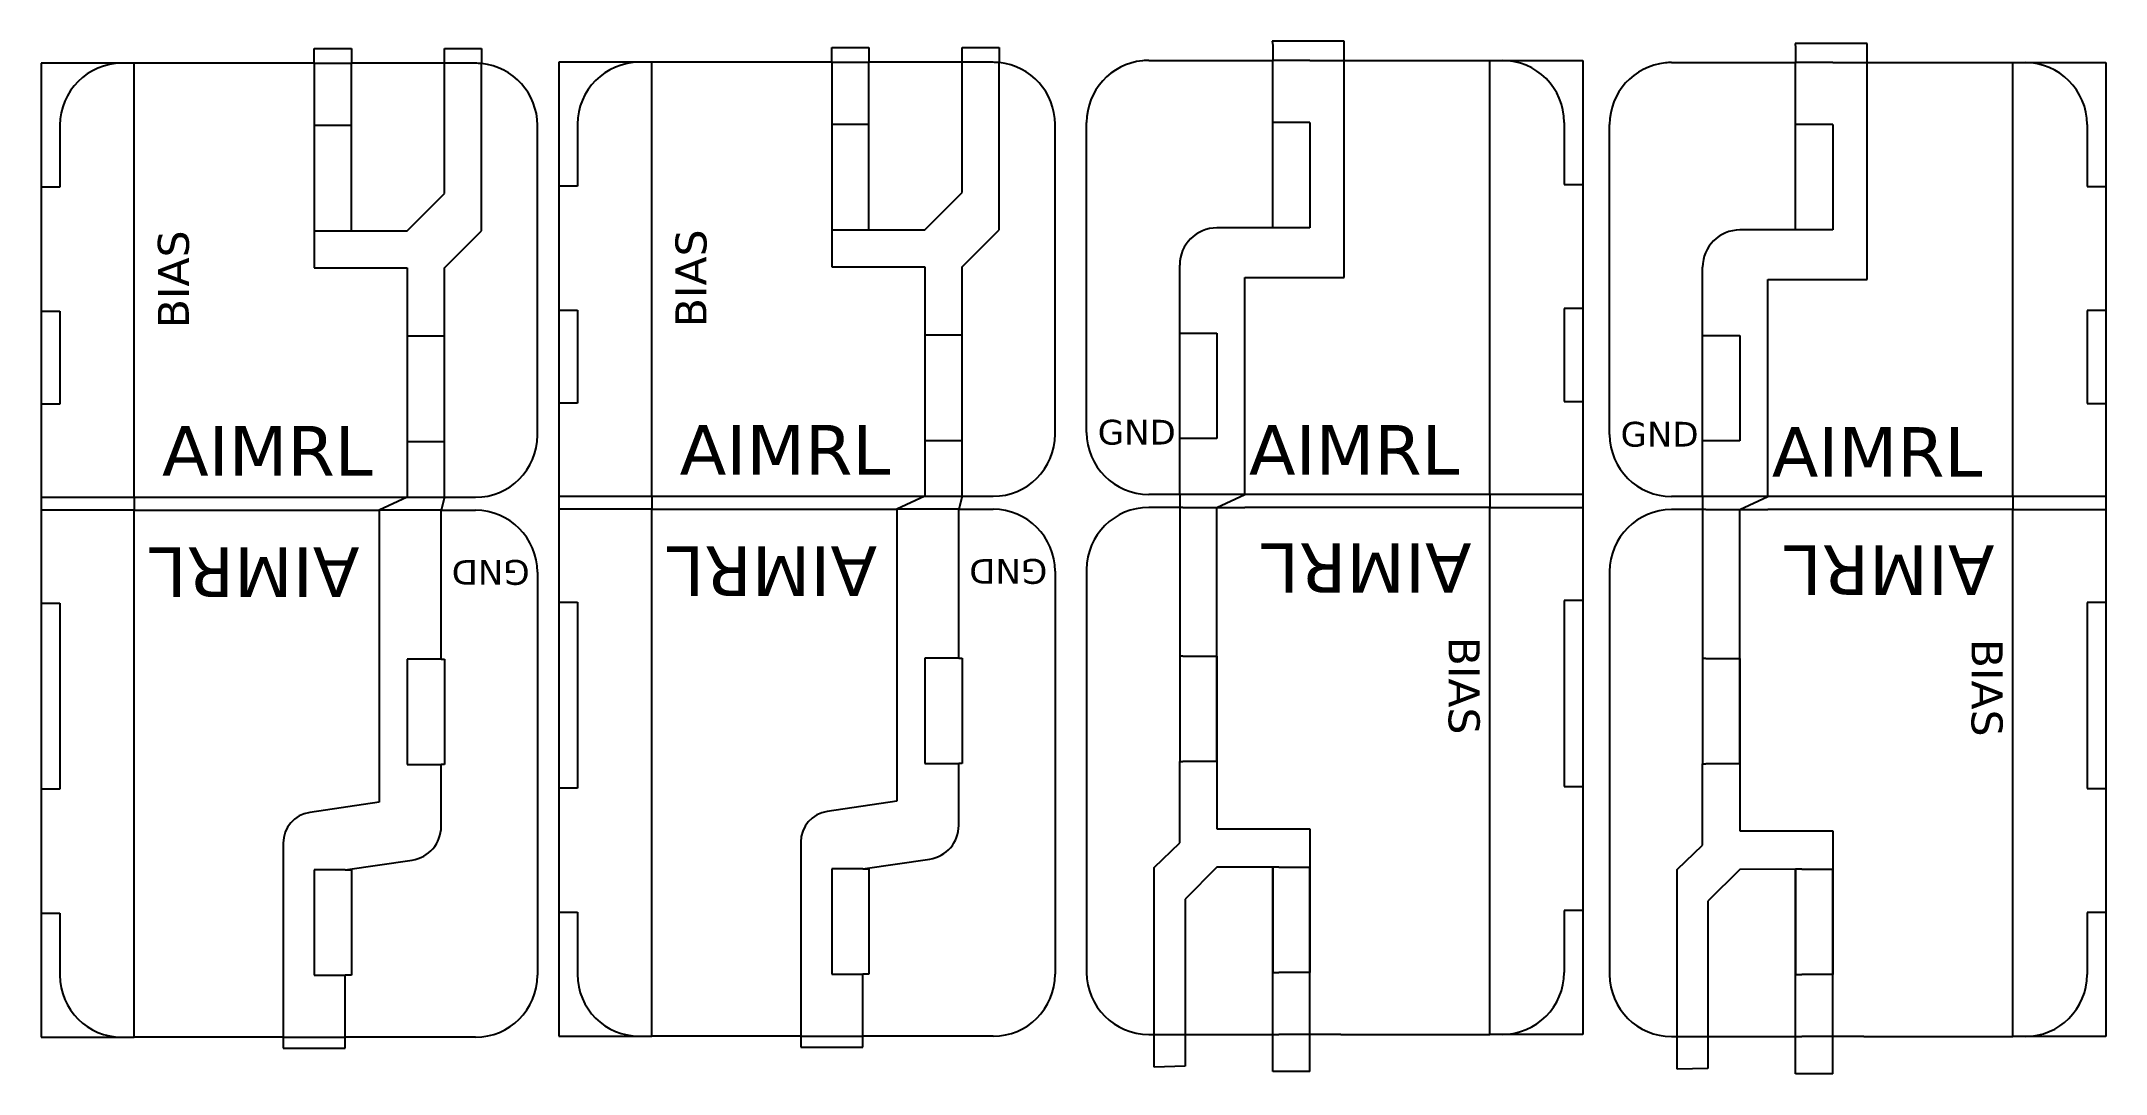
# Model space of a CAD drawing. Header units: millimetres. Extents: x 0 to 33.3, y -0.6 to 16.1.
import ezdxf

# ---------------------------------------------------------------- set-up
doc = ezdxf.new("R2010")
doc.units = ezdxf.units.MM
for name, color, linetype in [('Copper_Raster', 92, 'Continuous'), ('FINAL_RELEASECUT', 1, 'Continuous'), ('Text', 130, 'Continuous')]:
    doc.layers.add(name, color=color, linetype=linetype)

msp = doc.modelspace()

# ---------------------------------------------------------------- linework, layer by layer
at = {"layer": 'Copper_Raster'}
for p, q in [((21.008, 16.066), (19.846, 16.066)), ((19.846, 16.066), (19.846, 16.066)), ((19.846, 16.066), (19.856, 15.995)), ((19.856, 15.995), (19.856, 15.756)), ((21.008, 12.256), (21.008, 16.066)), ((29.439, 16.032), (28.278, 16.032)), ((28.278, 16.032), (28.278, 16.032)), ((28.278, 16.032), (28.288, 15.962)), ((29.439, 12.222), (29.439, 16.032)), ((1.5, 15.71), (0, 15.71)), ((0, 15.71), (0, 0)), ((4.4, 15.71), (4.4, 15.949)), ((4.4, 15.949), (5, 15.949)), ((5, 15.949), (5, 15.71)), ((6.5, 15.71), (6.5, 15.949)), ((6.5, 15.949), (7.1, 15.949)), ((7.1, 15.949), (7.1, 15.705)), ((9.846, 15.726), (8.346, 15.726)), ((8.346, 15.726), (8.346, 0.016)), ((12.746, 15.726), (12.746, 15.965)), ((12.746, 15.965), (13.346, 15.965)), ((13.346, 15.965), (13.346, 15.726)), ((14.846, 15.726), (14.846, 15.965)), ((14.846, 15.965), (15.446, 15.965)), ((15.446, 15.965), (15.446, 15.721)), ((23.356, 15.756), (24.856, 15.756)), ((24.856, 15.756), (24.856, 0.046)), ((28.288, 15.962), (28.288, 15.722)), ((31.788, 15.722), (33.288, 15.722)), ((33.288, 15.722), (33.288, 0.012)), ((19.408, 8.756), (19.408, 12.256)), ((19.408, 12.256), (21.008, 12.256)), ((27.839, 8.722), (27.839, 12.222)), ((27.839, 12.222), (29.439, 12.222)), ((1.5, 8.71), (1.5, 8.5)), ((5.9, 8.71), (5.448, 8.5)), ((6.5, 8.71), (6.448, 8.5)), ((9.846, 8.726), (9.846, 8.516)), ((14.246, 8.726), (13.794, 8.516)), ((14.846, 8.726), (14.794, 8.516)), ((18.356, 8.756), (18.356, 6.146)), ((18.956, 8.546), (19.408, 8.756)), ((19.408, 8.756), (19.408, 8.756)), ((23.356, 8.756), (23.356, 8.546)), ((26.788, 8.722), (26.788, 6.112)), ((27.388, 8.512), (27.839, 8.722)), ((27.839, 8.722), (27.839, 8.722)), ((31.788, 8.722), (31.788, 8.512)), ((18.956, 6.146), (18.956, 8.546)), ((27.388, 6.112), (27.388, 8.512)), ((18.356, 6.146), (18.356, 4.446)), ((18.956, 4.446), (18.956, 6.146)), ((26.788, 6.112), (26.788, 4.412)), ((27.388, 4.412), (27.388, 6.112)), ((18.356, 3.135), (18.356, 4.446)), ((18.956, 4.446), (18.956, 3.361)), ((26.788, 3.101), (26.788, 4.412)), ((27.388, 4.412), (27.388, 3.328)), ((18.956, 3.361), (20.456, 3.361)), ((20.456, 3.361), (20.456, 2.746)), ((17.943, 2.739), (18.356, 3.135)), ((26.375, 2.705), (26.788, 3.101)), ((27.388, 3.328), (28.888, 3.328)), ((28.888, 3.328), (28.888, 2.712)), ((17.943, -0.481), (17.943, 2.739)), ((18.956, 2.741), (18.443, 2.228)), ((19.856, 2.746), (18.956, 2.741)), ((19.856, 1.046), (19.856, 2.746)), ((20.456, -0.555), (20.456, 2.746)), ((26.375, -0.515), (26.375, 2.705)), ((27.388, 2.708), (26.874, 2.195)), ((28.288, 2.712), (27.388, 2.708)), ((28.288, 1.012), (28.288, 2.712)), ((28.888, -0.588), (28.888, 2.712)), ((18.443, 2.228), (18.443, -0.469)), ((26.874, 2.195), (26.874, -0.502)), ((19.856, -0.555), (19.856, 1.046)), ((28.288, -0.588), (28.288, 1.012)), ((0, 0), (1.5, 0)), ((3.9, 0), (3.9, -0.178)), ((4.9, -0.178), (4.9, 0)), ((8.346, 0.016), (9.846, 0.016)), ((12.246, 0.016), (12.246, -0.162)), ((13.246, -0.162), (13.246, 0.016)), ((24.856, 0.046), (23.356, 0.046)), ((33.288, 0.012), (31.788, 0.012)), ((3.9, -0.178), (4.9, -0.178)), ((12.246, -0.162), (13.246, -0.162)), ((18.443, -0.469), (17.943, -0.481)), ((20.456, -0.555), (19.856, -0.555)), ((26.874, -0.502), (26.375, -0.515)), ((28.888, -0.588), (28.288, -0.588))]:
    msp.add_line(p, q, dxfattribs=at)
at = {"layer": 'Copper_Raster', "linetype": 'Continuous', "lineweight": 25}
for p, q in [((1.5, 15.71), (1.3, 15.71)), ((1.5, 8.71), (1.5, 15.71)), ((4.4, 15.71), (4.4, 12.41)), ((5, 13.01), (5, 15.71)), ((6.5, 13.61), (6.5, 15.71)), ((7.1, 13.01), (7.1, 15.705)), ((9.846, 15.726), (9.646, 15.726)), ((9.846, 8.726), (9.846, 15.726)), ((12.746, 15.726), (12.746, 12.426)), ((13.346, 13.026), (13.346, 15.726)), ((14.846, 13.626), (14.846, 15.726)), ((15.446, 13.026), (15.446, 15.721)), ((19.856, 13.056), (19.856, 15.756)), ((23.356, 8.756), (23.356, 15.756)), ((23.356, 15.756), (23.556, 15.756)), ((28.288, 13.022), (28.288, 15.722)), ((31.788, 8.722), (31.788, 15.722)), ((31.788, 15.722), (31.988, 15.722)), ((5.9, 13.01), (6.5, 13.61)), ((14.246, 13.026), (14.846, 13.626)), ((5, 13.01), (5.9, 13.01)), ((6.5, 12.41), (7.1, 13.01)), ((13.346, 13.026), (14.246, 13.026)), ((14.846, 12.426), (15.446, 13.026)), ((19.856, 13.056), (18.956, 13.056)), ((28.288, 13.022), (27.388, 13.022)), ((4.4, 12.41), (5.9, 12.41)), ((5.9, 12.41), (5.9, 8.71)), ((6.5, 8.71), (6.5, 12.41)), ((12.746, 12.426), (14.246, 12.426)), ((14.246, 12.426), (14.246, 8.726)), ((14.846, 8.726), (14.846, 12.426)), ((18.356, 8.756), (18.356, 12.456)), ((26.788, 8.722), (26.788, 12.422)), ((1.5, 0), (1.5, 8.5)), ((5.448, 8.5), (5.448, 3.791)), ((6.448, 6.1), (6.448, 8.5)), ((9.846, 0.016), (9.846, 8.516)), ((13.794, 8.516), (13.794, 3.807)), ((14.794, 6.116), (14.794, 8.516)), ((23.356, 0.046), (23.356, 8.546)), ((31.788, 0.012), (31.788, 8.512)), ((6.448, 6.1), (6.5, 6.1)), ((6.5, 6.1), (6.5, 4.4)), ((14.794, 6.116), (14.846, 6.116)), ((14.846, 6.116), (14.846, 4.416)), ((6.448, 3.4), (6.448, 4.4)), ((6.5, 4.4), (6.448, 4.4)), ((14.794, 3.416), (14.794, 4.416)), ((14.846, 4.416), (14.794, 4.416)), ((5.448, 3.791), (4.328, 3.627)), ((13.794, 3.807), (12.673, 3.643)), ((3.9, 3.132), (3.9, 0)), ((12.246, 3.148), (12.246, 0.016)), ((4.9, 2.7), (5.979, 2.858)), ((4.9, 2.7), (5, 2.7)), ((5, 2.7), (5, 1)), ((13.246, 2.716), (14.325, 2.874)), ((13.246, 2.716), (13.346, 2.716)), ((13.346, 2.716), (13.346, 1.016)), ((4.9, 0), (4.9, 1)), ((5, 1), (4.9, 1)), ((13.246, 0.016), (13.246, 1.016)), ((13.346, 1.016), (13.246, 1.016)), ((1.3, 0), (1.5, 0)), ((9.646, 0.016), (9.846, 0.016)), ((23.556, 0.046), (23.356, 0.046)), ((31.988, 0.012), (31.788, 0.012))]:
    msp.add_line(p, q, dxfattribs=at)
at = {"layer": 'Copper_Raster'}
for centre in [(18.956, 12.456), (27.388, 12.422)]:
    msp.add_arc(centre, 0.6, 90, 180, dxfattribs=at)
at = {"layer": 'Copper_Raster', "linetype": 'Continuous', "lineweight": 25}
for centre, radius, start, end in [((4.4, 3.132), 0.5, 98.3076, 180), ((5.9, 3.4), 0.548, 278.3076, 0), ((12.746, 3.148), 0.5, 98.3076, 180), ((14.246, 3.416), 0.548, 278.3076, 0)]:
    msp.add_arc(centre, radius, start, end, dxfattribs=at)
at = {"layer": 'FINAL_RELEASECUT', "linetype": 'Continuous', "lineweight": 25}
for p, q in [((1.5, 15.71), (1.3, 15.71)), ((4.4, 15.71), (1.5, 15.71)), ((4.4, 15.71), (5, 15.71)), ((6.5, 15.71), (5, 15.71)), ((7, 15.71), (6.5, 15.71)), ((9.846, 15.726), (9.646, 15.726)), ((12.746, 15.726), (9.846, 15.726)), ((12.746, 15.726), (13.346, 15.726)), ((14.846, 15.726), (13.346, 15.726)), ((15.346, 15.726), (14.846, 15.726)), ((17.856, 15.756), (18.356, 15.756)), ((18.356, 15.756), (19.856, 15.756)), ((20.456, 15.756), (19.856, 15.756)), ((20.456, 15.756), (23.356, 15.756)), ((23.356, 15.756), (23.556, 15.756)), ((26.288, 15.722), (26.788, 15.722)), ((26.788, 15.722), (28.288, 15.722)), ((28.888, 15.722), (28.288, 15.722)), ((28.888, 15.722), (31.788, 15.722)), ((31.788, 15.722), (31.988, 15.722)), ((0.3, 14.71), (0.3, 13.71)), ((4.4, 14.71), (4.4, 13.01)), ((4.4, 14.71), (5, 14.71)), ((5, 13.01), (5, 14.71)), ((8, 9.71), (8, 14.71)), ((8.646, 14.726), (8.646, 13.726)), ((12.746, 14.726), (12.746, 13.026)), ((12.746, 14.726), (13.346, 14.726)), ((13.346, 13.026), (13.346, 14.726)), ((16.346, 9.726), (16.346, 14.726)), ((16.856, 9.756), (16.856, 14.756)), ((19.856, 13.056), (19.856, 14.756)), ((20.456, 14.756), (19.856, 14.756)), ((20.456, 14.756), (20.456, 13.056)), ((24.556, 14.756), (24.556, 13.756)), ((25.288, 9.722), (25.288, 14.722)), ((28.288, 13.022), (28.288, 14.722)), ((28.888, 14.722), (28.288, 14.722)), ((28.888, 14.722), (28.888, 13.022)), ((32.988, 14.722), (32.988, 13.722)), ((0.3, 13.71), (0, 13.71)), ((0, 13.71), (0, 11.71)), ((8.646, 13.726), (8.346, 13.726)), ((8.346, 13.726), (8.346, 11.726)), ((24.556, 13.756), (24.856, 13.756)), ((24.856, 13.756), (24.856, 11.756)), ((32.988, 13.722), (33.288, 13.722)), ((33.288, 13.722), (33.288, 11.722)), ((4.4, 13.01), (5, 13.01)), ((12.746, 13.026), (13.346, 13.026)), ((20.456, 13.056), (19.856, 13.056)), ((28.888, 13.022), (28.288, 13.022)), ((0, 11.71), (0.3, 11.71)), ((0.3, 11.71), (0.3, 10.21)), ((8.346, 11.726), (8.646, 11.726)), ((8.646, 11.726), (8.646, 10.226)), ((24.856, 11.756), (24.556, 11.756)), ((24.556, 11.756), (24.556, 10.256)), ((33.288, 11.722), (32.988, 11.722)), ((32.988, 11.722), (32.988, 10.222)), ((14.246, 11.326), (14.246, 9.626)), ((14.846, 11.326), (14.246, 11.326)), ((14.846, 9.626), (14.846, 11.326)), ((18.356, 9.656), (18.356, 11.356)), ((18.356, 11.356), (18.956, 11.356)), ((18.956, 11.356), (18.956, 9.656)), ((26.788, 9.622), (26.788, 11.322)), ((26.788, 11.322), (27.388, 11.322)), ((27.388, 11.322), (27.388, 9.622)), ((5.9, 11.31), (5.9, 9.61)), ((6.5, 11.31), (5.9, 11.31)), ((6.5, 9.61), (6.5, 11.31)), ((0.3, 10.21), (0, 10.21)), ((0, 10.21), (0, 8.71)), ((8.646, 10.226), (8.346, 10.226)), ((8.346, 10.226), (8.346, 8.726)), ((24.556, 10.256), (24.856, 10.256)), ((24.856, 10.256), (24.856, 8.756)), ((32.988, 10.222), (33.288, 10.222)), ((33.288, 10.222), (33.288, 8.722)), ((18.956, 9.656), (18.356, 9.656)), ((5.9, 9.61), (6.5, 9.61)), ((14.246, 9.626), (14.846, 9.626)), ((27.388, 9.622), (26.788, 9.622)), ((0, 8.71), (1.5, 8.71)), ((1.5, 8.71), (5.9, 8.71)), ((5.9, 8.71), (6.5, 8.71)), ((6.5, 8.71), (7, 8.71)), ((8.346, 8.726), (9.846, 8.726)), ((9.846, 8.726), (14.246, 8.726)), ((14.246, 8.726), (14.846, 8.726)), ((14.846, 8.726), (15.346, 8.726)), ((18.356, 8.756), (17.856, 8.756)), ((18.956, 8.756), (18.356, 8.756)), ((23.356, 8.756), (18.956, 8.756)), ((24.856, 8.756), (23.356, 8.756)), ((26.788, 8.722), (26.288, 8.722)), ((27.388, 8.722), (26.788, 8.722)), ((31.788, 8.722), (27.388, 8.722)), ((33.288, 8.722), (31.788, 8.722)), ((0, 8.5), (0, 7)), ((1.5, 8.5), (0, 8.5)), ((1.5, 8.5), (5.448, 8.5)), ((6.448, 8.5), (5.448, 8.5)), ((6.448, 8.5), (7, 8.5)), ((8.346, 8.516), (8.346, 7.016)), ((9.846, 8.516), (8.346, 8.516)), ((9.846, 8.516), (13.794, 8.516)), ((14.794, 8.516), (13.794, 8.516)), ((14.794, 8.516), (15.346, 8.516)), ((18.408, 8.546), (17.856, 8.546)), ((18.408, 8.546), (19.408, 8.546)), ((23.356, 8.546), (19.408, 8.546)), ((23.356, 8.546), (24.856, 8.546)), ((24.856, 8.546), (24.856, 7.046)), ((26.839, 8.512), (26.288, 8.512)), ((26.839, 8.512), (27.839, 8.512)), ((31.788, 8.512), (27.839, 8.512)), ((31.788, 8.512), (33.288, 8.512)), ((33.288, 8.512), (33.288, 7.012)), ((8, 7.5), (8, 1)), ((16.346, 7.516), (16.346, 1.016)), ((16.856, 7.546), (16.856, 1.046)), ((25.288, 7.512), (25.288, 1.012)), ((0, 7), (0.3, 7)), ((0.3, 7), (0.3, 4)), ((8.346, 7.016), (8.646, 7.016)), ((8.646, 7.016), (8.646, 4.016)), ((24.556, 7.046), (24.556, 4.046)), ((24.856, 7.046), (24.556, 7.046)), ((32.988, 7.012), (32.988, 4.012)), ((33.288, 7.012), (32.988, 7.012)), ((5.9, 6.1), (5.9, 4.4)), ((6.448, 6.1), (5.9, 6.1)), ((6.448, 6.1), (6.5, 6.1)), ((6.5, 6.1), (6.5, 4.4)), ((14.246, 6.116), (14.246, 4.416)), ((14.794, 6.116), (14.246, 6.116)), ((14.794, 6.116), (14.846, 6.116)), ((14.846, 6.116), (14.846, 4.416)), ((18.356, 6.146), (18.356, 4.446)), ((18.408, 6.146), (18.356, 6.146)), ((18.408, 6.146), (18.956, 6.146)), ((18.956, 6.146), (18.956, 4.446)), ((26.788, 6.112), (26.788, 4.412)), ((26.839, 6.112), (26.788, 6.112)), ((26.839, 6.112), (27.388, 6.112)), ((27.388, 6.112), (27.388, 4.412)), ((5.9, 4.4), (6.448, 4.4)), ((6.5, 4.4), (6.448, 4.4)), ((14.246, 4.416), (14.794, 4.416)), ((14.846, 4.416), (14.794, 4.416)), ((18.356, 4.446), (18.408, 4.446)), ((18.956, 4.446), (18.408, 4.446)), ((26.788, 4.412), (26.839, 4.412)), ((27.388, 4.412), (26.839, 4.412)), ((0, 4), (0, 2)), ((0.3, 4), (0, 4)), ((8.346, 4.016), (8.346, 2.016)), ((8.646, 4.016), (8.346, 4.016)), ((24.556, 4.046), (24.856, 4.046)), ((24.856, 4.046), (24.856, 2.046)), ((32.988, 4.012), (33.288, 4.012)), ((33.288, 4.012), (33.288, 2.012)), ((4.4, 2.7), (4.4, 1)), ((4.9, 2.7), (4.4, 2.7)), ((4.9, 2.7), (5, 2.7)), ((5, 2.7), (5, 1)), ((12.746, 2.716), (12.746, 1.016)), ((13.246, 2.716), (12.746, 2.716)), ((13.246, 2.716), (13.346, 2.716)), ((13.346, 2.716), (13.346, 1.016)), ((19.856, 2.746), (19.856, 1.046)), ((19.956, 2.746), (19.856, 2.746)), ((19.956, 2.746), (20.456, 2.746)), ((20.456, 2.746), (20.456, 1.046)), ((28.288, 2.712), (28.288, 1.012)), ((28.388, 2.712), (28.288, 2.712)), ((28.388, 2.712), (28.888, 2.712)), ((28.888, 2.712), (28.888, 1.012)), ((0, 2), (0.3, 2)), ((0.3, 2), (0.3, 1)), ((8.346, 2.016), (8.646, 2.016)), ((8.646, 2.016), (8.646, 1.016)), ((24.556, 2.046), (24.556, 1.046)), ((24.856, 2.046), (24.556, 2.046)), ((32.988, 2.012), (32.988, 1.012)), ((33.288, 2.012), (32.988, 2.012)), ((4.4, 1), (4.9, 1)), ((5, 1), (4.9, 1)), ((12.746, 1.016), (13.246, 1.016)), ((13.346, 1.016), (13.246, 1.016)), ((19.856, 1.046), (19.956, 1.046)), ((20.456, 1.046), (19.956, 1.046)), ((28.288, 1.012), (28.388, 1.012)), ((28.888, 1.012), (28.388, 1.012)), ((1.3, 0), (1.5, 0)), ((3.9, 0), (1.5, 0)), ((3.9, 0), (4.9, 0)), ((7, 0), (4.9, 0)), ((9.646, 0.016), (9.846, 0.016)), ((12.246, 0.016), (9.846, 0.016)), ((12.246, 0.016), (13.246, 0.016)), ((15.346, 0.016), (13.246, 0.016)), ((17.856, 0.046), (19.956, 0.046)), ((20.956, 0.046), (19.956, 0.046)), ((20.956, 0.046), (23.356, 0.046)), ((23.556, 0.046), (23.356, 0.046)), ((26.288, 0.012), (28.388, 0.012)), ((29.388, 0.012), (28.388, 0.012)), ((29.388, 0.012), (31.788, 0.012)), ((31.988, 0.012), (31.788, 0.012))]:
    msp.add_line(p, q, dxfattribs=at)
for centre, start, end in [((1.3, 14.71), 90, 180), ((7, 14.71), 84.2608, 90), ((7, 14.71), 0, 84.2608), ((9.646, 14.726), 90, 180), ((15.346, 14.726), 84.2608, 90), ((15.346, 14.726), 0, 84.2608), ((17.856, 14.756), 95.7392, 180), ((17.856, 14.756), 90, 95.7392), ((23.556, 14.756), 0, 90), ((26.288, 14.722), 95.7392, 180), ((26.288, 14.722), 90, 95.7392), ((31.988, 14.722), 0, 90), ((7, 9.71), 270, 0), ((15.346, 9.726), 270, 0), ((17.856, 9.756), 180, 270), ((26.288, 9.722), 180, 270), ((7, 7.5), 0, 90), ((15.346, 7.516), 0, 90), ((17.856, 7.546), 90, 180), ((26.288, 7.512), 90, 180), ((1.3, 1), 180, 270), ((7, 1), 270, 0), ((9.646, 1.016), 180, 270), ((15.346, 1.016), 270, 0), ((17.856, 1.046), 180, 270), ((23.556, 1.046), 270, 0), ((26.288, 1.012), 180, 270), ((31.988, 1.012), 270, 0)]:
    msp.add_arc(centre, 1, start, end, dxfattribs=at)

# ---------------------------------------------------------------- texts
at = {"layer": 'Text', "attachment_point": 1}
for s, insert, char_height, rotation in [('{\\fVerdana|b0|i0|c0|p34;BIAS}', (10.225, 11.453), 0.5, 90), ('{\\fVerdana|b0|i0|c0|p34;BIAS}', (1.88, 11.437), 0.5, 90), ('{\\fVerdana|b0|i0|c0|p34;AIMRL}', (5.13, 7.1), 0.8, 180), ('{\\fVerdana|b0|i0|c0|p34;GND}', (7.875, 7.298), 0.4, 180), ('{\\fVerdana|b0|i0|c0|p34;AIMRL}', (13.476, 7.116), 0.8, 180), ('{\\fVerdana|b0|i0|c0|p34;GND}', (16.221, 7.314), 0.4, 180), ('{\\fVerdana|b0|i0|c0|p34;AIMRL}', (23.062, 7.169), 0.8, 180), ('{\\fVerdana|b0|i0|c0|p34;AIMRL}', (31.494, 7.136), 0.8, 180), ('{\\fVerdana|b0|i0|c0|p34;BIAS}', (23.193, 6.461), 0.5, 270), ('{\\fVerdana|b0|i0|c0|p34;BIAS}', (31.625, 6.427), 0.5, 270)]:
    msp.add_mtext_dynamic_manual_height_columns(s, width=4.44398, gutter_width=22.965, heights=[0], dxfattribs=dict(at, insert=insert, char_height=char_height, rotation=rotation))
for s, insert, char_height in [('{\\fVerdana|b0|i0|c0|p34;AIMRL}', (1.948, 9.861), 0.8), ('{\\fVerdana|b0|i0|c0|p34;AIMRL}', (10.294, 9.877), 0.8), ('{\\fVerdana|b0|i0|c0|p34;GND}', (17.034, 9.96), 0.4), ('{\\fVerdana|b0|i0|c0|p34;AIMRL}', (19.473, 9.875), 0.8), ('{\\fVerdana|b0|i0|c0|p34;GND}', (25.465, 9.927), 0.4), ('{\\fVerdana|b0|i0|c0|p34;AIMRL}', (27.904, 9.841), 0.8)]:
    msp.add_mtext_dynamic_manual_height_columns(s, width=4.44398, gutter_width=22.965, heights=[0], dxfattribs=dict(at, insert=insert, char_height=char_height))

doc.saveas('drawing.dxf')
